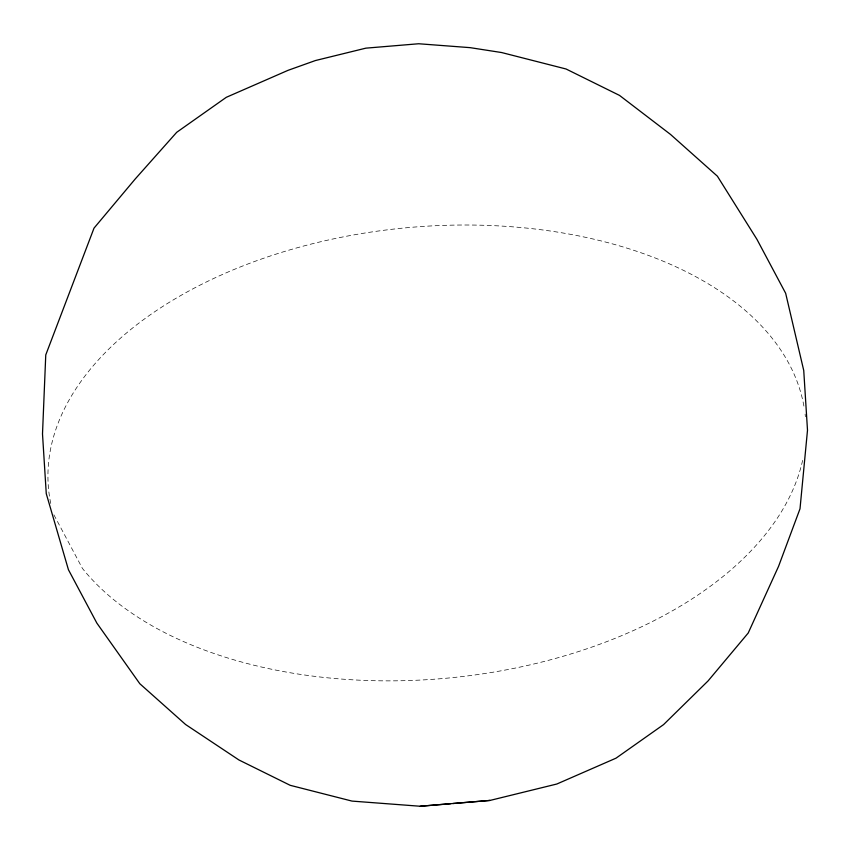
<?xml version="1.0" encoding="UTF-8"?>
<svg xmlns="http://www.w3.org/2000/svg" width="850" height="850" viewBox="0 0 850 850"><rect width="100%" height="100%" fill="white"/><g stroke="black" fill="none" stroke-linecap="round" stroke-linejoin="round"><path stroke-width="0.64" stroke-dasharray="4.25 3.19" d="M53.901 514.834L82.471 568.48A380.131 226.111 -5.4 0 0 485.435 673.423A380.131 226.111 -5.4 0 0 803.271 457.279M50.756 503.476A380.131 226.111 -5.4 0 1 386.283 229.968A380.131 226.111 -5.4 0 1 804.376 408.903M805.099 414.131A380.131 226.111 -5.4 0 1 805.375 416.766"/><path stroke-width="1.27" d="M490.025 800.424L556.824 784.019L616.016 758.168L663.563 724.614L708.039 680.956L748.223 633.006L778.579 566.302L800.009 508.778L807.5 430.217L803.739 370.483L785.655 293.271L756.914 239.296L717.4 176.205L670.501 134.417L619.512 95.402L566.068 68.999L501.617 52.541L470.156 47.653L418.668 43.754L365.893 48.153L315.424 60.541L288.033 70.338L226.312 97.304L176.726 132.292L135.182 179.021L94.01 228.14L45.762 354.918L42.5 433.914L46.261 493.638L68.436 569.734L96.858 623.103L139.804 683.708L185.576 724.487L238.956 759.985L290.201 785.315L352.017 801.093L420.166 806.246L490.025 800.424L453.124 803.494M420.166 806.246L450.489 803.718"/></g></svg>
